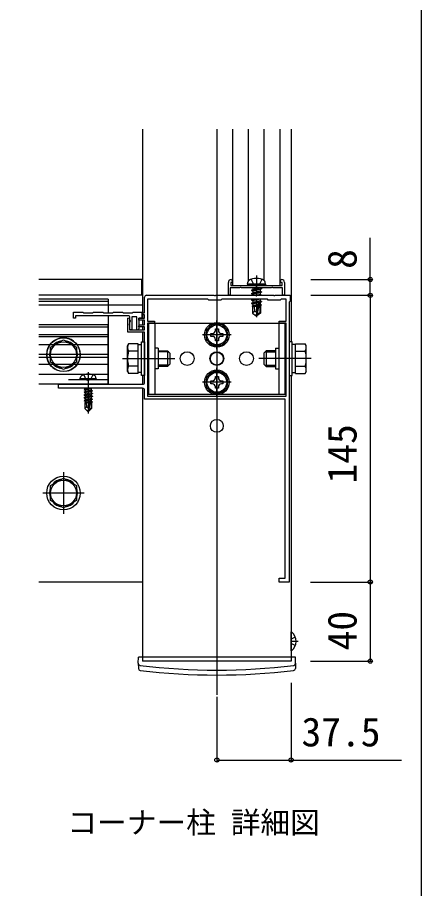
# Model space of a CAD drawing. Units: millimetres, scale not verified. Extents: x -875 to 875, y -1305 to 1298.
# Drawn here: x 670.8 to 875, y -1011 to -570.4 of the extents above; entities that cross this region are included whole.
import ezdxf
from ezdxf.enums import TextEntityAlignment as Align

# ---------------------------------------------------------------- set-up
doc = ezdxf.new("R2010")
doc.units = ezdxf.units.MM
doc.header["$LTSCALE"] = 8
for name, color, linetype in [('0-1_USER1', 3, 'Continuous'), ('0-2_YKK_11', 7, 'Continuous'), ('0-4_YKK_12', 2, 'Continuous'), ('0-5_YKK_13', 4, 'Continuous'), ('0-6_YKK_D', 6, 'Continuous'), ('0-7_YKK_ZWAK', 7, 'Continuous')]:
    doc.layers.add(name, color=color, linetype=linetype)
doc.styles.add('ＭＳ ゴシック', font='')
doc.styles.get('ＭＳ ゴシック').set_extended_font_data('MS Gothic')

msp = doc.modelspace()

# ---------------------------------------------------------------- linework, layer by layer
at = {"layer": '0-2_YKK_11'}
for points in [[(805.77, -704.452), (805.77, -710.952), (804.77, -710.952), (804.77, -707.152), (800.09, -707.152), (799.83, -707.002), (799.31, -707.002), (799.05, -707.152), (792.09, -707.152), (791.83, -707.002), (791.57, -706.852), (791.31, -707.002), (791.05, -707.152), (784.09, -707.152), (783.83, -707.002), (783.31, -707.002), (783.05, -707.152), (778.37, -707.152), (778.37, -710.952), (777.37, -710.952), (777.37, -704.452)], [(778.57, -705.952), (791.57, -705.952), (804.57, -705.952), (804.57, -704.452), (803.77, -704.452), (803.77, -703.452), (804.27, -702.952)], [(778.87, -702.952), (779.37, -703.452), (779.37, -704.452), (778.57, -704.452), (778.57, -705.952)], [(735.07, -754.952), (735.07, -729.652), (726.57, -729.652), (726.57, -722.522), (727.015, -722.403), (727.77, -723.711), (727.77, -724.252), (727.59, -724.527), (727.47, -724.711), (727.47, -728.452), (735.07, -728.452), (735.07, -726.952), (732.194, -726.952), (732.033, -726.564), (732.646, -725.952), (735.07, -725.952), (735.07, -723.452), (732.07, -723.452), (732.07, -722.452), (735.07, -722.452), (735.07, -720.752), (734.07, -720.752), (734.07, -719.752), (735.07, -719.752), (735.07, -711.952)], [(736.07, -710.952), (770.112, -710.952), (770.295, -711.072), (770.845, -711.072), (771.028, -710.952), (791.112, -710.952), (791.295, -711.072), (791.845, -711.072), (792.028, -710.952), (800.112, -710.952), (800.295, -711.072), (800.845, -711.072), (801.028, -710.952), (808.57, -710.952), (808.57, -713.952), (808.07, -714.452)], [(808.07, -714.452), (808.07, -855.952), (803.07, -855.952), (803.07, -853.952), (806.07, -853.952), (806.07, -763.452), (735.07, -763.452), (735.07, -758.952)], [(726.67, -721.252), (700.07, -721.252), (700.07, -722.452), (699.07, -722.452), (699.07, -719.452), (703.92, -719.452), (704.22, -719.752), (708.92, -719.752), (709.22, -719.452), (713.92, -719.452), (714.22, -719.752), (718.92, -719.752), (719.22, -719.452), (723.92, -719.452), (724.22, -719.752), (728.92, -719.752), (729.22, -719.452), (733.57, -719.452), (733.57, -722.452), (732.07, -722.452), (732.07, -727.877), (731.44, -728.506), (731.07, -728.353), (731.07, -721.752), (728.67, -721.752), (728.67, -728.452), (727.67, -728.452), (727.67, -726.299), (727.47, -725.952), (727.47, -725.352), (727.59, -725.112), (727.67, -724.952), (727.67, -722.252)], [(734.07, -757.952), (691.57, -757.952), (691.57, -755.952), (734.07, -755.952)]]:
    msp.add_lwpolyline(points, dxfattribs=at)
msp.add_lwpolyline([(736.57, -761.952), (806.57, -761.952), (806.57, -724.952), (803.07, -724.952), (803.07, -723.952), (806.57, -723.952), (806.57, -712.952), (804.07, -712.952), (803.57, -713.452), (797.57, -713.452), (797.07, -712.952), (774.07, -712.952), (773.57, -713.452), (767.57, -713.452), (767.07, -712.952), (736.57, -712.952), (736.57, -723.952), (740.07, -723.952), (740.07, -724.952), (736.57, -724.952)], close=True, dxfattribs=at)
for centre, radius, start, end in [((778.87, -704.452), 1.5, 90.00001, 179.99999), ((804.27, -704.452), 1.5, 0.00001, 89.99999), ((736.07, -711.952), 1, 90.00001, 179.99999), ((726.67, -722.252), 1, 0.00001, 89.99999), ((734.07, -754.952), 1, 270.00001, 359.99999), ((734.07, -758.952), 1, 0.00001, 89.99999)]:
    msp.add_arc(centre, radius, start, end, dxfattribs=at)
at = {"layer": '0-4_YKK_12'}
for p, q in [((734.07, -626.941), (734.07, -722.452)), ((771.57, -626.941), (771.57, -912.952)), ((779.57, -705.952), (779.57, -626.941)), ((787.534, -703.585), (787.534, -626.941)), ((795.405, -703.452), (795.405, -626.941)), ((803.57, -705.952), (803.57, -626.941)), ((809.07, -626.941), (809.07, -734.452)), ((733.57, -702.952), (681.57, -702.952)), ((733.57, -710.952), (733.57, -702.952)), ((779.57, -705.952), (803.57, -705.952)), ((733.57, -710.952), (681.57, -710.952)), ((734.07, -710.952), (681.57, -710.952)), ((716.57, -712.952), (681.57, -712.952)), ((716.57, -712.952), (716.57, -715.952)), ((734.07, -710.952), (734.07, -722.452)), ((716.57, -714.152), (681.57, -714.152)), ((734.07, -715.952), (681.57, -715.952)), ((716.57, -715.952), (716.57, -719.752)), ((716.57, -721.252), (716.57, -755.952)), ((734.07, -723.452), (734.07, -725.952)), ((734.07, -723.452), (734.07, -725.952)), ((716.57, -727.072), (681.57, -727.072)), ((734.07, -726.952), (734.07, -728.452)), ((734.07, -726.952), (734.07, -728.452)), ((734.07, -729.652), (734.07, -734.452)), ((734.07, -729.652), (734.07, -734.452)), ((716.57, -731.952), (681.57, -731.952)), ((716.57, -742.452), (681.57, -742.452)), ((734.07, -751.452), (734.07, -755.952)), ((734.07, -751.452), (734.07, -752.952)), ((809.07, -751.452), (809.07, -895.952)), ((716.57, -755.952), (681.57, -755.952)), ((734.07, -757.952), (734.07, -895.952)), ((734.07, -757.952), (734.07, -855.952)), ((694.07, -800.452), (694.07, -821.452)), ((704.57, -810.952), (683.57, -810.952)), ((734.07, -855.952), (681.57, -855.952)), ((809.07, -895.952), (734.07, -895.952))]:
    msp.add_line(p, q, dxfattribs=at)
at = {"layer": '0-5_YKK_13'}
for p, q in [((786.965, -705.364), (787.168, -704.217)), ((791.57, -701.009), (791.57, -711.252)), ((796.174, -705.364), (795.972, -704.217)), ((796.174, -705.364), (786.965, -705.364)), ((786.965, -705.364), (787.069, -705.952)), ((796.071, -705.952), (787.069, -705.952)), ((789.098, -708.365), (794.042, -707.541)), ((794.042, -707.659), (789.098, -708.483)), ((789.098, -708.365), (789.745, -707.992)), ((789.098, -708.365), (789.098, -708.483)), ((789.098, -708.483), (789.745, -708.857)), ((789.098, -710.013), (794.042, -709.189)), ((789.648, -707.152), (789.745, -707.209)), ((789.745, -707.209), (789.933, -707.152)), ((793.394, -707.168), (789.745, -707.992)), ((789.745, -707.209), (789.745, -707.992)), ((793.394, -708.033), (789.745, -708.857)), ((793.394, -708.815), (789.745, -709.639)), ((789.745, -708.857), (789.745, -709.639)), ((793.394, -707.152), (793.394, -707.168)), ((794.042, -707.541), (793.394, -707.168)), ((794.042, -707.659), (793.394, -708.033)), ((793.394, -708.033), (793.394, -708.815)), ((794.042, -709.189), (793.394, -708.815)), ((794.042, -707.541), (794.042, -707.659)), ((794.042, -709.189), (794.042, -709.307)), ((796.174, -705.364), (796.071, -705.952)), ((794.042, -709.307), (789.098, -710.131)), ((789.098, -710.013), (789.745, -709.639)), ((789.098, -710.013), (789.098, -710.131)), ((789.098, -710.131), (789.745, -710.505)), ((789.098, -713.309), (789.745, -712.935)), ((791.944, -712.952), (789.098, -713.427)), ((789.098, -713.309), (791.238, -712.952)), ((789.098, -713.309), (789.098, -713.427)), ((789.098, -713.427), (789.745, -713.8)), ((789.745, -710.505), (789.745, -710.952)), ((793.394, -710.463), (791.178, -710.964)), ((791.553, -711.252), (791.683, -711.23)), ((791.57, -712.952), (791.57, -722.081)), ((793.35, -710.952), (794.042, -710.837)), ((793.394, -709.681), (793.394, -710.463)), ((794.042, -710.837), (793.394, -710.463)), ((793.394, -712.976), (793.394, -713.759)), ((794.042, -710.837), (794.042, -710.955)), ((789.098, -714.957), (794.042, -714.133)), ((794.042, -714.251), (789.098, -715.074)), ((789.098, -714.957), (789.745, -714.583)), ((789.098, -714.957), (789.098, -715.074)), ((789.098, -715.074), (789.745, -715.448)), ((792.368, -715.969), (789.333, -716.469)), ((789.333, -716.469), (789.745, -716.231)), ((789.569, -716.58), (789.333, -716.469)), ((789.569, -716.58), (789.569, -720.023)), ((792.21, -716.663), (789.569, -716.663)), ((793.394, -713.759), (789.745, -714.583)), ((789.745, -713.8), (789.745, -714.583)), ((792.635, -714.796), (789.745, -715.448)), ((789.745, -715.448), (789.745, -716.231)), ((792.448, -715.621), (789.745, -716.231)), ((792.297, -716.282), (790.336, -716.663)), ((792.64, -714.772), (791.57, -719.481)), ((793.151, -714.651), (791.746, -720.828)), ((793.394, -715.407), (793.214, -715.448)), ((793.924, -715.713), (793.218, -715.829)), ((793.924, -715.966), (793.218, -716.104)), ((793.571, -716.663), (793.218, -716.663)), ((794.042, -714.133), (793.394, -713.759)), ((793.394, -714.624), (793.394, -715.407)), ((793.924, -715.713), (793.394, -715.407)), ((793.571, -716.17), (793.571, -720.023)), ((793.924, -715.713), (793.924, -715.966)), ((794.042, -714.133), (794.042, -714.251)), ((790.746, -719.018), (789.569, -720.023)), ((789.569, -720.023), (791.393, -721.254)), ((791.57, -719.481), (791.393, -721.254)), ((791.393, -721.254), (791.746, -721.254)), ((791.57, -719.481), (791.57, -721.254)), ((793.571, -720.023), (791.746, -721.254)), ((791.746, -720.828), (791.746, -721.254)), ((793.571, -720.023), (793.218, -719.836)), ((716.57, -725.952), (681.57, -725.952)), ((716.57, -755.952), (716.57, -725.952)), ((737.07, -724.952), (806.07, -724.952)), ((740.27, -724.952), (740.27, -760.952)), ((771.57, -738.202), (771.57, -723.702)), ((802.87, -724.952), (802.87, -760.952)), ((806.07, -760.952), (806.07, -724.952)), ((716.57, -730.952), (681.57, -730.952)), ((778.82, -730.952), (764.32, -730.952)), ((773.85, -730.192), (774.57, -730.192)), ((726.37, -736.452), (726.95, -735.447)), ((731.87, -735.447), (726.95, -735.447)), ((731.87, -750.458), (731.87, -735.447)), ((769.29, -731.712), (768.57, -731.712)), ((811.27, -735.447), (816.189, -735.447)), ((811.27, -750.458), (811.27, -735.447)), ((816.77, -736.452), (816.189, -735.447)), ((716.57, -735.952), (681.57, -735.952)), ((726.37, -749.452), (726.37, -736.452)), ((731.87, -739.2), (726.95, -739.2)), ((731.87, -735.902), (733.47, -735.902)), ((731.87, -746.952), (731.87, -738.952)), ((741.87, -737.752), (740.27, -737.752)), ((741.87, -737.752), (741.87, -748.152)), ((741.87, -738.952), (746.67, -738.952)), ((747.318, -739.6), (741.87, -739.6)), ((746.67, -738.952), (746.67, -746.952)), ((747.87, -740.152), (746.67, -738.952)), ((795.27, -740.152), (796.47, -738.952)), ((795.822, -739.6), (801.27, -739.6)), ((801.27, -738.952), (796.47, -738.952)), ((796.47, -738.952), (796.47, -746.952)), ((801.27, -737.752), (801.27, -748.152)), ((801.27, -737.752), (802.87, -737.752)), ((811.27, -735.902), (809.67, -735.902)), ((811.27, -746.952), (811.27, -738.952)), ((811.27, -739.2), (816.189, -739.2)), ((816.77, -749.452), (816.77, -736.452)), ((716.57, -740.952), (681.57, -740.952)), ((723.87, -742.952), (750.37, -742.952)), ((747.87, -740.152), (747.87, -745.752)), ((819.27, -742.952), (792.77, -742.952)), ((795.27, -740.152), (795.27, -745.752)), ((716.57, -745.952), (681.57, -745.952)), ((731.87, -746.705), (726.95, -746.705)), ((741.87, -748.152), (740.27, -748.152)), ((747.318, -746.304), (741.87, -746.304)), ((746.67, -746.952), (741.87, -746.952)), ((747.87, -745.752), (746.67, -746.952)), ((771.57, -762.202), (771.57, -747.702)), ((795.27, -745.752), (796.47, -746.952)), ((795.822, -746.304), (801.27, -746.304)), ((796.47, -746.952), (801.27, -746.952)), ((801.27, -748.152), (802.87, -748.152)), ((811.27, -746.705), (816.189, -746.705)), ((716.57, -750.952), (681.57, -750.952)), ((702.57, -753.152), (702.711, -752.35)), ((710.57, -753.152), (702.57, -753.152)), ((702.57, -753.152), (702.658, -753.652)), ((706.57, -749.752), (706.57, -770.652)), ((710.57, -753.152), (710.428, -752.35)), ((710.57, -753.152), (710.482, -753.652)), ((726.37, -749.452), (726.95, -750.458)), ((731.87, -750.458), (726.95, -750.458)), ((733.47, -750.002), (731.87, -750.002)), ((809.67, -750.002), (811.27, -750.002)), ((811.27, -750.458), (816.189, -750.458)), ((816.77, -749.452), (816.189, -750.458)), ((716.57, -755.952), (681.57, -755.952)), ((716.57, -753.652), (696.57, -753.652)), ((710.482, -753.652), (702.658, -753.652)), ((778.82, -754.952), (764.32, -754.952)), ((769.29, -755.712), (768.57, -755.712)), ((773.85, -754.192), (774.57, -754.192)), ((708.37, -757.952), (704.47, -758.602)), ((704.47, -758.502), (707.77, -757.952)), ((704.47, -758.502), (705.02, -758.185)), ((704.47, -758.502), (704.47, -758.602)), ((704.47, -758.602), (705.02, -758.92)), ((704.47, -759.902), (708.67, -759.202)), ((708.67, -759.302), (704.47, -760.002)), ((704.47, -759.902), (705.02, -759.585)), ((704.47, -759.902), (704.47, -760.002)), ((704.47, -760.002), (705.02, -760.32)), ((704.47, -761.302), (708.67, -760.602)), ((708.67, -760.702), (704.47, -761.402)), ((704.47, -761.302), (705.02, -760.985)), ((704.47, -761.302), (704.47, -761.402)), ((704.47, -761.402), (705.02, -761.72)), ((704.47, -762.702), (708.67, -762.002)), ((708.67, -762.102), (704.47, -762.802)), ((706.049, -757.952), (705.02, -758.185)), ((705.02, -757.952), (705.02, -758.185)), ((708.12, -758.885), (705.02, -759.585)), ((705.02, -758.92), (705.02, -759.585)), ((708.12, -760.285), (705.02, -760.985)), ((705.02, -760.32), (705.02, -760.985)), ((708.12, -761.685), (705.02, -762.385)), ((705.02, -761.72), (705.02, -762.385)), ((708.12, -758.22), (708.12, -758.885)), ((708.67, -759.202), (708.12, -758.885)), ((708.12, -759.62), (708.12, -760.285)), ((708.67, -760.602), (708.12, -760.285)), ((708.12, -761.02), (708.12, -761.685)), ((708.67, -762.002), (708.12, -761.685)), ((708.67, -759.202), (708.67, -759.302)), ((708.67, -760.602), (708.67, -760.702)), ((708.67, -762.002), (708.67, -762.102)), ((704.47, -762.702), (705.02, -762.385)), ((704.47, -762.702), (704.47, -762.802)), ((704.47, -762.802), (705.02, -763.12)), ((704.47, -764.102), (707.495, -763.598)), ((707.468, -763.703), (704.47, -764.202)), ((704.47, -764.102), (705.02, -763.785)), ((704.47, -764.102), (704.47, -764.202)), ((704.47, -764.202), (705.02, -764.52)), ((704.87, -765.252), (705.02, -765.185)), ((704.87, -765.252), (704.87, -768.102)), ((707.146, -765.252), (704.87, -765.252)), ((708.12, -763.085), (705.02, -763.785)), ((705.02, -763.12), (705.02, -763.785)), ((707.41, -763.98), (705.02, -764.52)), ((705.02, -764.52), (705.02, -765.185)), ((707.265, -764.678), (705.02, -765.185)), ((707.205, -764.969), (705.487, -765.252)), ((707.479, -763.646), (706.57, -768.031)), ((707.902, -763.53), (706.72, -769.228)), ((707.15, -765.236), (707.066, -765.252)), ((707.902, -763.53), (708.67, -763.402)), ((708.67, -763.502), (707.957, -763.621)), ((708.12, -764.485), (707.967, -764.519)), ((707.97, -763.701), (707.97, -767.978)), ((708.57, -764.745), (707.97, -764.843)), ((708.57, -764.96), (707.97, -765.077)), ((708.27, -765.252), (707.97, -765.252)), ((708.12, -762.42), (708.12, -763.085)), ((708.67, -763.402), (708.12, -763.085)), ((708.12, -763.82), (708.12, -764.485)), ((708.57, -764.745), (708.12, -764.485)), ((708.57, -764.96), (708.27, -765.133)), ((708.27, -765.133), (708.27, -768.102)), ((708.57, -764.745), (708.57, -764.96)), ((708.67, -763.402), (708.67, -763.502)), ((705.827, -767.299), (704.87, -768.102)), ((706.42, -769.652), (704.87, -768.102)), ((706.57, -768.031), (706.42, -769.652)), ((706.42, -769.652), (706.72, -769.652)), ((706.57, -768.031), (706.57, -769.652)), ((707.97, -767.978), (706.72, -769.228)), ((706.72, -769.652), (708.27, -768.102)), ((706.72, -769.228), (706.72, -769.652)), ((708.27, -768.102), (707.97, -767.978)), ((809.07, -890.702), (809.07, -881.202)), ((809.297, -881.202), (809.07, -881.202)), ((809.163, -884.807), (809.07, -884.982)), ((811.178, -883.802), (809.163, -884.807)), ((809.297, -890.702), (809.297, -881.202)), ((812.57, -885.952), (809.07, -885.952)), ((809.163, -887.097), (809.07, -886.923)), ((811.178, -888.102), (809.163, -887.097)), ((731.87, -896.952), (731.922, -893.952)), ((811.218, -893.952), (731.922, -893.952)), ((809.297, -890.702), (809.07, -890.702)), ((811.27, -896.952), (811.218, -893.952)), ((731.87, -896.952), (731.916, -899.619)), ((811.27, -896.952), (811.223, -899.619))]:
    msp.add_line(p, q, dxfattribs=at)
for points in [[(788.863, -702.916), (790.222, -705.643), (791.57, -706.359)], [(794.277, -702.916), (792.918, -705.643), (791.57, -706.359)], [(794.042, -709.307), (793.394, -709.681), (789.745, -710.505)], [(793.436, -712.952), (793.394, -712.976), (789.745, -713.8)], [(791.57, -719.607), (790.746, -719.018), (790.511, -716.663)], [(793.218, -714.837), (793.218, -719.836), (791.746, -720.828)], [(794.042, -714.251), (793.394, -714.624), (793.169, -714.675)], [(793.924, -715.966), (793.394, -716.272), (793.218, -716.312)], [(737.07, -724.952), (737.07, -760.952), (806.07, -760.952)], [(768.57, -731.712), (768.57, -730.192), (769.29, -730.192)], [(770.81, -728.672), (770.81, -727.952), (772.33, -727.952), (772.33, -728.672)], [(774.57, -730.192), (774.57, -731.712), (773.85, -731.712)], [(692.859, -747.759), (687.57, -744.705), (687.57, -737.2), (694.07, -733.447)], [(694.07, -733.447), (700.57, -737.2), (700.57, -744.705), (694.681, -748.105)], [(772.33, -733.232), (772.33, -733.952), (770.81, -733.952), (770.81, -733.232)], [(704.27, -751.173), (705.425, -753.489), (706.57, -754.098)], [(708.87, -751.173), (707.715, -753.489), (706.57, -754.098)], [(770.81, -752.672), (770.81, -751.952), (772.33, -751.952), (772.33, -752.672)], [(768.57, -755.712), (768.57, -754.192), (769.29, -754.192)], [(772.33, -757.232), (772.33, -757.952), (770.81, -757.952), (770.81, -757.232)], [(774.57, -754.192), (774.57, -755.712), (773.85, -755.712)], [(708.583, -757.952), (708.12, -758.22), (705.02, -758.92)], [(708.67, -759.302), (708.12, -759.62), (705.02, -760.32)], [(708.67, -760.702), (708.12, -761.02), (705.02, -761.72)], [(708.67, -762.102), (708.12, -762.42), (705.02, -763.12)], [(706.57, -768.031), (705.827, -767.299), (705.67, -765.252)], [(708.67, -763.502), (708.12, -763.82), (707.97, -763.854)]]:
    msp.add_lwpolyline(points, dxfattribs=at)
for points in [[(771.57, -725.179), (776.57, -728.066), (776.57, -733.839), (771.57, -736.726), (766.57, -733.839), (766.57, -728.066)], [(694.07, -733.447), (700.57, -737.2), (700.57, -744.705), (694.07, -748.458), (687.57, -744.705), (687.57, -737.2)], [(735.07, -734.452), (735.07, -751.452), (733.47, -751.452), (733.47, -734.452)], [(808.07, -734.452), (808.07, -751.452), (809.67, -751.452), (809.67, -734.452)], [(771.57, -749.179), (776.57, -752.066), (776.57, -757.839), (771.57, -760.726), (766.57, -757.839), (766.57, -752.066)], [(694.07, -803.447), (700.57, -807.2), (700.57, -814.705), (694.07, -818.458), (687.57, -814.705), (687.57, -807.2)]]:
    msp.add_lwpolyline(points, close=True, dxfattribs=at)
for centre, radius in [((771.57, -730.952), 6.25), ((771.57, -730.952), 5), ((694.07, -740.952), 8.5), ((694.07, -740.952), 6.5), ((694.07, -740.952), 6.5), ((756.57, -742.952), 3.5), ((771.57, -742.952), 3.5), ((771.57, -742.952), 3.25), ((786.57, -742.952), 3.5), ((771.57, -754.952), 6.25), ((771.57, -754.952), 5), ((771.57, -776.952), 3.25), ((694.07, -810.952), 8.5), ((694.07, -810.952), 6.5)]:
    msp.add_circle(centre, radius, dxfattribs=at)
for centre, radius, start, end in [((788.211, -704.401), 1.059, 120.63591, 170), ((791.57, -710.072), 7.651, 59.36409, 120.63591), ((794.929, -704.401), 1.059, 10, 59.36409), ((792.925, -714.837), 0.292, 0, 167.19096), ((771.57, -730.952), 5.575, 93.74848, 146.25152), ((771.57, -730.952), 5.575, 33.74848, 86.25152), ((771.57, -730.952), 5.575, 153.74848, 206.25152), ((769.29, -728.672), 1.52, 270, 0), ((773.85, -728.672), 1.52, 180, 270), ((771.57, -730.952), 5.575, 333.74848, 26.25152), ((694.07, -740.952), 8.5, 285.65074, 240.36909), ((694.07, -740.952), 7.05, 97.21814, 142.78186), ((694.07, -740.952), 7.05, 97.21814, 142.78186), ((694.07, -740.952), 7.05, 37.21814, 82.78186), ((694.07, -740.952), 7.05, 37.21814, 82.78186), ((729.692, -737.323), 3.323, 145.61575, 214.38425), ((771.57, -730.952), 5.575, 213.74848, 266.25152), ((769.29, -733.232), 1.52, 0, 90), ((771.57, -730.952), 5.575, 273.74848, 326.25152), ((773.85, -733.232), 1.52, 90, 180), ((813.447, -737.323), 3.323, 325.61575, 34.38425), ((694.07, -740.952), 7.05, 157.21814, 202.78186), ((694.07, -740.952), 7.05, 157.21814, 202.78186), ((694.07, -740.952), 7.05, 337.21814, 22.78186), ((694.07, -740.952), 7.05, 337.21814, 22.78186), ((738.789, -742.952), 12.419, 162.41205, 197.58795), ((804.35, -742.952), 12.419, 342.41205, 17.58795), ((694.07, -740.952), 7.05, 217.21814, 254.95609), ((694.07, -740.952), 7.05, 217.21814, 262.78186), ((694.07, -740.952), 7.05, 277.21814, 322.78186), ((694.07, -740.952), 7.05, 277.21814, 322.78186), ((729.692, -748.581), 3.323, 145.61575, 214.38425), ((813.447, -748.581), 3.323, 325.61575, 34.38425), ((703.598, -752.506), 0.9, 122.05588, 170), ((706.57, -757.252), 6.5, 57.94412, 122.05588), ((709.542, -752.506), 0.9, 10, 57.94412), ((771.57, -754.952), 5.575, 153.74848, 206.25152), ((771.57, -754.952), 5.575, 93.74848, 146.25152), ((769.29, -752.672), 1.52, 270, 0), ((771.57, -754.952), 5.575, 33.74848, 86.25152), ((773.85, -752.672), 1.52, 180, 270), ((771.57, -754.952), 5.575, 333.74848, 26.25152), ((769.29, -757.232), 1.52, 0, 90), ((773.85, -757.232), 1.52, 90, 180), ((771.57, -754.952), 5.575, 213.74848, 266.25152), ((771.57, -754.952), 5.575, 273.74848, 326.25152), ((707.722, -763.701), 0.248, 0, 167.19096), ((694.07, -810.952), 7.05, 97.21814, 142.78186), ((694.07, -810.952), 7.05, 37.21814, 82.78186), ((694.07, -810.952), 7.05, 157.21814, 202.78186), ((694.07, -810.952), 7.05, 337.21814, 22.78186), ((694.07, -810.952), 7.05, 217.21814, 262.78186), ((694.07, -810.952), 7.05, 277.21814, 322.78186), ((805.47, -885.952), 6.1, 308.85935, 51.14065), ((732.873, -897.106), 1, 181, 262.97773), ((771.57, -582.952), 317.528, 262.97773, 277.02227), ((810.267, -897.106), 1, 277.02227, 359), ((732.916, -899.602), 1, 181, 263.0403), ((771.57, -582.952), 320, 263.0403, 276.9597), ((810.223, -899.602), 1, 276.9597, 359)]:
    msp.add_arc(centre, radius, start, end, dxfattribs=at)
at = {"layer": '0-6_YKK_D'}
for p, q in [((819.07, -702.952), (850.07, -702.952)), ((819.07, -710.952), (850.07, -710.952)), ((819.07, -710.952), (850.07, -710.952)), ((849.07, -710.952), (849.07, -855.952)), ((818.82, -855.952), (850.07, -855.952)), ((819.07, -855.952), (850.07, -855.952)), ((849.07, -855.952), (849.07, -895.952)), ((818.82, -895.952), (850.07, -895.952)), ((809.07, -906.952), (809.07, -946.952)), ((771.57, -913.952), (771.57, -946.952))]:
    msp.add_line(p, q, dxfattribs=at)
for points in [[(849.07, -710.952), (849.07, -702.952), (849.07, -681.884)], [(771.57, -945.952), (809.07, -945.952), (864.911, -945.952)]]:
    msp.add_lwpolyline(points, dxfattribs=at)
for centre in [(849.07, -702.952), (849.07, -710.952), (849.07, -710.952), (849.07, -855.952), (849.07, -855.952), (849.07, -895.952), (771.57, -945.952), (809.07, -945.952)]:
    msp.add_circle(centre, 1.062, dxfattribs=at)
at = {"layer": '0-7_YKK_ZWAK'}
msp.add_lwpolyline([(-875, -1304.7), (875, -1304.7), (875, 1245.3)], dxfattribs=at)

# ---------------------------------------------------------------- texts
at = {"layer": '0-1_USER1', "style": 'ＭＳ ゴシック'}
msp.add_text('コーナー柱 詳細図', height=11, dxfattribs=at).set_placement((696.059, -986.361), align=Align.BOTTOM_LEFT)
at = {"layer": '0-6_YKK_D', "style": 'ＭＳ ゴシック'}
for s, p in [('8', (846.57, -697.566)), ('145', (846.57, -806.066)), ('40', (846.57, -890.498))]:
    msp.add_text(s, height=14.66, rotation=90, dxfattribs=at).set_placement(p, align=Align.BOTTOM_LEFT)
msp.add_text('37.5', height=14.66, dxfattribs=at).set_placement((814.343, -943.452), align=Align.BOTTOM_LEFT)

doc.saveas('drawing.dxf')
